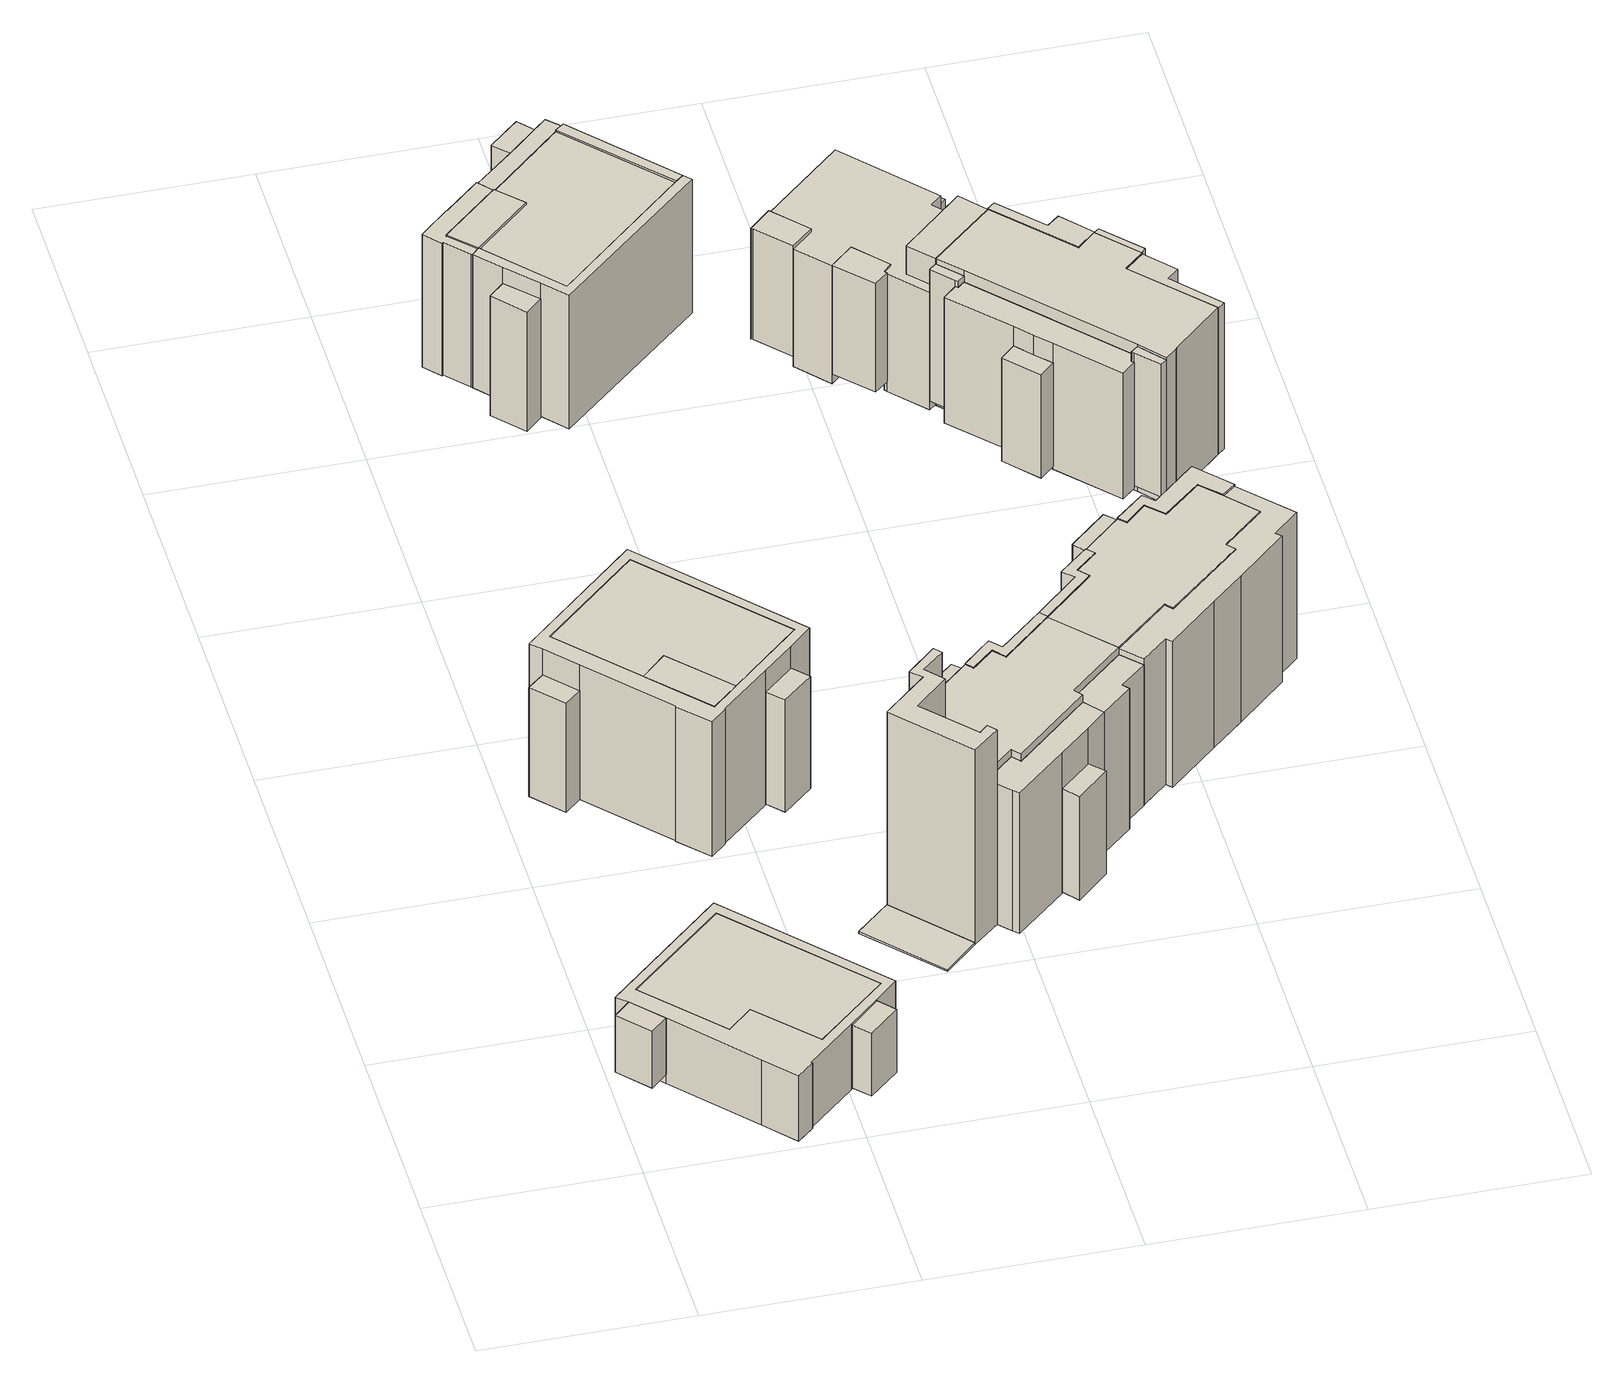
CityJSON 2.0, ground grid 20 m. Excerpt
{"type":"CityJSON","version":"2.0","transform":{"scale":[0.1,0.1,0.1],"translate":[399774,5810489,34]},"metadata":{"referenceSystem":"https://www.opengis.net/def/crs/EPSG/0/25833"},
"CityObjects":{
"building1":{"type":"Building","attributes":{"Gemeindeschluessel":"11000009","BezugspunktDach":"2200","function":"51009_1610","measuredHeight":6.36,"storeysAboveGround":0},"address":[{"country":"Germany","locality":"Berlin"}],"geometry":[{"type":"Solid","lod":"1","boundaries":[[[[0,1,2,3]],[[4,5,6,7]],[[4,7,3,2]],[[5,4,2,1]],[[6,5,1,0]],[[7,6,0,3]]]]}]},
"building2":{"type":"Building","attributes":{"Gemeindeschluessel":"11000009","BezugspunktDach":"2200","function":"51009_1610","measuredHeight":5.75,"storeysAboveGround":0},"address":[{"country":"Germany","locality":"Berlin"}],"geometry":[{"type":"Solid","lod":"1","boundaries":[[[[8,9,10,11]],[[12,13,14,15]],[[12,15,11,10]],[[13,12,10,9]],[[14,13,9,8]],[[15,14,8,11]]]]}]},
"building3":{"type":"Building","attributes":{"Gemeindeschluessel":"11000009","function":"31001_1010"},"address":[{"country":"Germany","locality":"Berlin","thoroughfareNumber":"20","thoroughfareName":"Konrad-Zuse-Straße"}],"children":["building3-1","building3-2"]},
"building3-1":{"type":"BuildingPart","attributes":{"BezugspunktDach":"2200","measuredHeight":7.33,"storeysAboveGround":4},"parents":["building3"],"geometry":[{"type":"MultiSurface","lod":"1","boundaries":[[[2,1,16,17,18,19,20,21,22,23,24],[25,26,27,28,29,30]],[[31,32,33,34,35,36,37,38,39,40,41],[42,43,44,45,46,47]],[[31,41,24,23]],[[32,31,23,22]],[[33,32,22,21]],[[34,33,21,20]],[[35,34,20,19]],[[36,35,19,18]],[[37,36,18,17]],[[38,37,17,16]],[[39,38,16,1]],[[40,39,1,2]],[[41,40,2,24]],[[42,47,48,49]],[[43,42,49,50]],[[44,43,28,50,51,52]],[[45,44,27,26],[51,53,26,27]],[[46,45,26,53,54]],[[47,46,54,48]],[[49,48,30,29]],[[50,49,29,28]],[[52,51,50,28,27]],[[26,53,51,27]],[[54,53,26,25,55]],[[48,54,25,30]]]}]},
"building3-2":{"type":"BuildingPart","attributes":{"BezugspunktDach":"2200","measuredHeight":6.39,"storeysAboveGround":4},"parents":["building3"],"geometry":[{"type":"MultiSurface","lod":"1","boundaries":[[[27,26,25,30,29,28]],[[49,48,54,53,51,50]],[[50,28,29,49]],[[48,49,29,30]],[[54,48,30,25]],[[53,54,25,26]],[[15,51,53,26,27]],[[51,27,28,50]]]}]},
"building4":{"type":"Building","attributes":{"Gemeindeschluessel":"11000009","BezugspunktDach":"2200","function":"51009_1610","measuredHeight":12.25,"storeysAboveGround":0},"address":[{"country":"Germany","locality":"Berlin"}],"geometry":[{"type":"Solid","lod":"1","boundaries":[[[[56,57,58,59]],[[60,61,62,63]],[[60,63,59,58]],[[61,60,58,57]],[[62,61,57,56]],[[63,62,56,59]]]]}]},
"building5":{"type":"Building","attributes":{"Gemeindeschluessel":"11000009","BezugspunktDach":"2200","function":"51009_1610","measuredHeight":7.11,"storeysAboveGround":0},"address":[{"country":"Germany","locality":"Berlin"}],"geometry":[{"type":"Solid","lod":"1","boundaries":[[[[64,65,66,67]],[[68,69,70,71]],[[68,71,67,66]],[[69,68,66,65]],[[70,69,65,64]],[[71,70,64,67]]]]}]},
"building6":{"type":"Building","attributes":{"Gemeindeschluessel":"11000009","BezugspunktDach":"2200","function":"51009_1610","measuredHeight":15.24,"storeysAboveGround":0},"address":[{"country":"Germany","locality":"Berlin"}],"geometry":[{"type":"Solid","lod":"1","boundaries":[[[[72,73,74,75]],[[76,77,78,79]],[[76,79,75,74]],[[77,76,74,73]],[[78,77,73,72]],[[79,78,72,75]]]]}]},
"building7":{"type":"Building","attributes":{"Gemeindeschluessel":"11000009","function":"31001_1010"},"address":[{"country":"Germany","locality":"Berlin","thoroughfareNumber":"18","thoroughfareName":"Konrad-Zuse-Straße"}],"children":["building7-1","building7-2"]},
"building7-1":{"type":"BuildingPart","attributes":{"BezugspunktDach":"2200","measuredHeight":15.24,"storeysAboveGround":4},"parents":["building7"],"geometry":[{"type":"MultiSurface","lod":"1","boundaries":[[[80,81,82,83,84,85,86,87,88,89,90,91],[73,74,75,92,93,94]],[[95,96,97,98,99,100,101,102,103,61,60,104],[105,106,79,76,77,107]],[[95,104,91,90]],[[96,95,90,89]],[[97,96,89,88]],[[98,97,88,87]],[[99,98,87,86]],[[100,99,86,85]],[[101,100,85,84]],[[102,101,84,83]],[[103,102,83,82]],[[61,103,82,81]],[[60,61,81,80]],[[104,60,80,91]],[[94,107,94,93]],[[106,92,93,92]],[[76,74,75,74]],[[74,76,74,73]],[[107,77,73,94],[107,94,73,77]],[[105,107,94,93]],[[105,93,92,106]],[[108,79,106,109,92,75]],[[75,74,76,79]],[[76,74,73,77]]]}]},
"building7-2":{"type":"BuildingPart","attributes":{"BezugspunktDach":"2200","measuredHeight":15.23,"storeysAboveGround":4},"parents":["building7"],"geometry":[{"type":"MultiSurface","lod":"1","boundaries":[[[75,74,73,94,93,92]],[[105,107,77,76,79,106]],[[105,106,92,93,110]],[[93,94,107,105]],[[107,111,94,73,77]],[[76,77,73,74]],[[79,76,74,75]],[[75,92,106,79]]]}]},
"building8":{"type":"Building","attributes":{"Gemeindeschluessel":"11000009","BezugspunktDach":"2200","function":"51009_1610","measuredHeight":12.7,"storeysAboveGround":0},"address":[{"country":"Germany","locality":"Berlin"}],"geometry":[{"type":"Solid","lod":"1","boundaries":[[[[112,113,114,115]],[[116,117,118,119]],[[116,119,115,114]],[[117,116,114,113]],[[118,117,113,112]],[[119,118,112,115]]]]}]},
"building9":{"type":"Building","attributes":{"Gemeindeschluessel":"11000009","BezugspunktDach":"2200","function":"51009_1610","measuredHeight":13.44,"storeysAboveGround":0},"address":[{"country":"Germany","locality":"Berlin"}],"geometry":[{"type":"Solid","lod":"1","boundaries":[[[[120,121,122,123]],[[124,125,126,127]],[[124,127,123,122]],[[125,124,122,121]],[[126,125,121,120]],[[127,126,120,123]]]]}]},
"building10":{"type":"Building","attributes":{"Gemeindeschluessel":"11000009","BezugspunktDach":"2200","function":"51009_1610","measuredHeight":15.08,"storeysAboveGround":0},"address":[{"country":"Germany","locality":"Berlin"}],"geometry":[{"type":"Solid","lod":"1","boundaries":[[[[128,129,130,131]],[[132,133,134,135]],[[132,135,131,130]],[[133,132,130,129]],[[134,133,129,128]],[[135,134,128,131]]]]}]},
"building11":{"type":"Building","attributes":{"Gemeindeschluessel":"11000009","function":"31001_1010"},"address":[{"country":"Germany","locality":"Berlin","thoroughfareNumber":"16","thoroughfareName":"Konrad-Zuse-Straße"}],"children":["building11-1","building11-2","building11-3","building11-4","building11-5","building11-6","building11-7"]},
"building11-1":{"type":"BuildingPart","attributes":{"BezugspunktDach":"2200","measuredHeight":16.69,"storeysAboveGround":5},"parents":["building11"],"geometry":[{"type":"MultiSurface","lod":"1","boundaries":[[[136,137,138,139,140,141,142,143,144,145,146,147,148,149,150,151]],[[152,153,154,155,156,157,158,159,160,161,162,163,164,165,166,167]],[[156,155,147,146],[168,169,170,171]],[[157,156,172,173]],[[158,157,145,173,174]],[[159,158,174,175,143]],[[160,159,175,176,142]],[[161,160,142,141]],[[177,178,141,140]],[[163,179,177,180,140,139]],[[164,181,179,182,139,138]],[[183,181,138,137]],[[184,183,137,185,186]],[[152,167,187,151,150]],[[152,188,150,149,153]],[[154,153,149,148]],[[155,154,148,147]],[[170,169,168,171]],[[173,172,146,145,189]],[[174,173,145,144,190]],[[144,143,175,174]],[[143,142,176,175]],[[191,162,161,178,177]],[[162,180,177,179,163]],[[163,182,179,181,164]],[[165,164,181,183]],[[186,185,136,166]],[[165,183,184,186]],[[167,166,136,151]]]}]},
"building11-2":{"type":"BuildingPart","attributes":{"BezugspunktDach":"2200","measuredHeight":29.93,"storeysAboveGround":5},"parents":["building11"],"geometry":[{"type":"MultiSurface","lod":"1","boundaries":[[[192,193,194,195,196,197,198,199,200,201,202,203]],[[204,205,155,154,153,152,167,166,186,206,207,208]],[[204,208,203,202]],[[205,204,202,201]],[[155,205,201,200]],[[209,148,147,200,199]],[[155,210,155,154]],[[149,148,199,198]],[[152,153,211,153,152,150,149,198,197]],[[151,150,152,167,152,197,196]],[[136,151,196,195]],[[185,136,195,194]],[[212,213,184,186,194,193]],[[207,206,193,192]],[[214,215,192,203]],[[154,155,210,147,148,209]],[[153,154,148,149]],[[149,150,152,153,211]],[[167,152,150,151]],[[166,167,151,136]],[[186,166,136,185]],[[206,186,184,213,212]],[[208,207,215,214]]]}]},
"building11-3":{"type":"BuildingPart","attributes":{"BezugspunktDach":"2200","measuredHeight":15.88,"storeysAboveGround":5},"parents":["building11"],"geometry":[{"type":"MultiSurface","lod":"1","boundaries":[[[213,216,217,218,219,220,179,181,183,184]],[[165,164,163,221,222,223,224,225,206,186]],[[186,184,186,165]],[[164,165,183,165,164,181]],[[163,164,163,179]],[[222,221,220,219]],[[223,222,219,218]],[[224,223,218,217]],[[225,224,217,216]],[[206,225,216,213]],[[165,186,184,183,226]],[[181,179,163,164]],[[221,163,179,220]],[[186,206,213,184]]]}]},
"building11-4":{"type":"BuildingPart","attributes":{"BezugspunktDach":"2200","measuredHeight":15.88,"storeysAboveGround":5},"parents":["building11"],"geometry":[{"type":"MultiSurface","lod":"1","boundaries":[[[179,220,227,228,229,178,177]],[[161,230,231,232,221,163,162]],[[161,162,233,162,161,178]],[[230,161,178,229]],[[231,230,229,228]],[[232,231,228,227]],[[221,232,227,220]],[[177,178,161,162,233]],[[163,221,220,179,234]],[[162,163,235,179,177]]]}]},
"building11-5":{"type":"BuildingPart","attributes":{"BezugspunktDach":"2200","measuredHeight":14.67,"storeysAboveGround":5},"parents":["building11"],"geometry":[{"type":"Solid","lod":"1","boundaries":[[[[171,170,236,237]],[[238,169,168,239]],[[238,239,237,236]],[[169,238,236,170]],[[239,168,171,237]],[[169,170,171,168]]]]}]},
"building11-6":{"type":"BuildingPart","attributes":{"BezugspunktDach":"2200","measuredHeight":15.59,"storeysAboveGround":5},"parents":["building11"],"geometry":[{"type":"MultiSurface","lod":"1","boundaries":[[[240,241,242,243,244,245,246,247]],[[248,249,250,176,175,174,173,172]],[[248,172,247,246]],[[249,248,246,245]],[[250,249,245,244]],[[176,250,244,243]],[[175,143,142,243,242]],[[144,143,251,242,241]],[[173,145,144,252,241,240]],[[172,146,145,253,240,247]],[[176,142,143,175]],[[174,175,251,143,144]],[[174,252,144,145,173]],[[173,253,145,146,172]]]}]},
"building11-7":{"type":"BuildingPart","attributes":{"BezugspunktDach":"2200","measuredHeight":0.221,"storeysAboveGround":5},"parents":["building11"],"geometry":[{"type":"Solid","lod":"1","boundaries":[[[[254,215,214,255]],[[208,207,256,257]],[[208,257,255,214]],[[256,207,215,254]],[[257,256,254,255]],[[207,208,214,215]]]]}]},
"building12":{"type":"Building","attributes":{"Gemeindeschluessel":"11000009","function":"31001_1010"},"address":[{"country":"Germany","locality":"Berlin","thoroughfareNumber":"4","thoroughfareName":"Katharina-Boll-Dornberger-Straße"}],"children":["building12-1","building12-2","building12-3","building12-4","building12-5"]},
"building12-1":{"type":"BuildingPart","attributes":{"BezugspunktDach":"2200","measuredHeight":15.36,"storeysAboveGround":4},"parents":["building12"],"geometry":[{"type":"MultiSurface","lod":"1","boundaries":[[[258,259,260,261,262,263,264,265,266,267,268,269]],[[270,271,272,132,273,133,134,274,275,276,277,278]],[[270,278,269,268]],[[271,270,268,267]],[[272,271,267,266]],[[279,280,266,265]],[[281,282,265,264]],[[132,282,132,273]],[[283,281,273,133,273,264,263]],[[284,283,263,262]],[[134,133,285,133,134,284]],[[275,274,261,260]],[[276,275,260,259]],[[277,276,259,258]],[[278,277,258,269]],[[286,132,272,280,279]],[[273,132,282,281]],[[133,273,281,283]],[[283,284,134,133,285]],[[134,262,261,274]]]}]},
"building12-2":{"type":"BuildingPart","attributes":{"BezugspunktDach":"2200","measuredHeight":14.81,"storeysAboveGround":4},"parents":["building12"],"geometry":[{"type":"MultiSurface","lod":"1","boundaries":[[[279,287,288,289,290,291,280]],[[292,293,294,295,296,132,272]],[[292,272,280,291]],[[293,292,291,290]],[[294,293,290,289]],[[295,294,289,288]],[[132,296,132,279]],[[296,295,297,288,287]],[[298,287,279,132,296]],[[272,132,279,280,299]]]}]},
"building12-3":{"type":"BuildingPart","attributes":{"BezugspunktDach":"2200","measuredHeight":15.17,"storeysAboveGround":4},"parents":["building12"],"geometry":[{"type":"MultiSurface","lod":"1","boundaries":[[[300,301,302,303]],[[295,304,305,296]],[[288,287,296,303,302]],[[304,295,302,301]],[[306,307,300,303]],[[305,308,305,296]],[[295,296,287,288]],[[305,304,301,300]],[[296,305,308,307,306]]]}]},
"building12-4":{"type":"BuildingPart","attributes":{"BezugspunktDach":"2200","measuredHeight":15.12,"storeysAboveGround":4},"parents":["building12"],"geometry":[{"type":"MultiSurface","lod":"1","boundaries":[[[309,310,311,312,301,300,313,128,314]],[[134,315,305,304,316,317,318,319,274]],[[134,262,261,314,128]],[[320,321,284,128,313]],[[134,322,134,315]],[[305,315,323,315,305,307,321,313,300]],[[316,304,301,312]],[[317,316,312,311]],[[318,317,311,310]],[[319,318,310,309]],[[274,319,309,314]],[[274,261,262,134]],[[315,134,322,284,321,320]],[[321,307,305,315,323]],[[304,305,300,301]]]}]},
"building12-5":{"type":"BuildingPart","attributes":{"BezugspunktDach":"2200","measuredHeight":14.96,"storeysAboveGround":4},"parents":["building12"],"geometry":[{"type":"MultiSurface","lod":"1","boundaries":[[[321,307,306,282,283,284]],[[133,132,296,305,315,134]],[[287,279,282,306]],[[134,284,283,133]],[[273,281,282,132]],[[133,283,281,273]],[[324,296,132,279,287]],[[296,298,306,307,305]],[[315,305,307,321]],[[315,325,321,284,134]]]}]},
"building13":{"type":"Building","attributes":{"Gemeindeschluessel":"11000009","BezugspunktDach":"2200","function":"51009_1610","measuredHeight":14.39,"storeysAboveGround":0},"address":[{"country":"Germany","locality":"Berlin"}],"geometry":[{"type":"Solid","lod":"1","boundaries":[[[[326,327,328,329]],[[330,331,332,333]],[[330,333,329,328]],[[331,330,328,327]],[[332,331,327,326]],[[333,332,326,329]]]]}]},
"building14":{"type":"Building","attributes":{"Gemeindeschluessel":"11000009","BezugspunktDach":"2200","function":"51009_1610","measuredHeight":11.63,"storeysAboveGround":0},"address":[{"country":"Germany","locality":"Berlin"}],"geometry":[{"type":"Solid","lod":"1","boundaries":[[[[334,335,336,337]],[[338,339,340,341]],[[338,341,337,336]],[[339,338,336,335]],[[340,339,335,334]],[[341,340,334,337]]]]}]},
"building15":{"type":"Building","attributes":{"Gemeindeschluessel":"11000009","BezugspunktDach":"2200","function":"51009_1610","measuredHeight":12.72,"storeysAboveGround":0},"address":[{"country":"Germany","locality":"Berlin"}],"geometry":[{"type":"Solid","lod":"1","boundaries":[[[[342,343,344,345,346]],[[347,348,349,350,351]],[[347,351,346,345]],[[348,347,345,344]],[[349,348,344,343]],[[350,349,343,342]],[[351,350,342,346]]]]}]},
"building16":{"type":"Building","attributes":{"Gemeindeschluessel":"11000009","BezugspunktDach":"2200","function":"51009_1610","measuredHeight":12.34,"storeysAboveGround":0},"address":[{"country":"Germany","locality":"Berlin"}],"geometry":[{"type":"Solid","lod":"1","boundaries":[[[[352,353,354,355,356,357]],[[358,359,360,361,362,363]],[[358,363,357,356]],[[359,358,356,355]],[[360,359,355,354]],[[361,360,354,353]],[[362,361,353,352]],[[363,362,352,357]]]]}]},
"building17":{"type":"Building","attributes":{"Gemeindeschluessel":"11000009","function":"31001_1010"},"address":[{"country":"Germany","locality":"Berlin","thoroughfareNumber":"14","thoroughfareName":"Konrad-Zuse-Straße"}],"children":["building17-1","building17-2","building17-3","building17-4","building17-5"]},
"building17-1":{"type":"BuildingPart","attributes":{"BezugspunktDach":"2200","measuredHeight":16.63,"storeysAboveGround":5},"parents":["building17"],"geometry":[{"type":"MultiSurface","lod":"1","boundaries":[[[141,364,365,366,367,368,369,370,371,372,373,374,375,376,377,378,142]],[[379,380,381,382,383,384,385,386,387,388,389,390,391,392,393,394,395]],[[379,395,396,397]],[[380,379,378,397,398,399]],[[381,380,398,400]],[[382,381,376,400,401,375]],[[383,382,402,403,404,405,406,375,374]],[[383,374,383,384]],[[385,384,407,384,385,372]],[[386,385,386,408]],[[387,386,387,370]],[[409,410,388,369,368]],[[390,411,409,368,367]],[[412,411,367,366]],[[413,412,366,365]],[[414,413,365,364]],[[415,414,393,364,141]],[[395,394,141,142]],[[397,396,142,378]],[[399,398,397,378,377]],[[400,398,377,376]],[[375,401,400,376]],[[406,405,404,403,402]],[[384,383,374,373]],[[373,372,385,384,407]],[[408,386,385,372,371]],[[371,370,387,386]],[[388,387,370,369,416]],[[389,388,410,409]],[[389,409,411,390]],[[391,390,411,412]],[[417,392,391,418,412,413]],[[393,392,413,414]],[[419,394,393,414,415]]]}]},
"building17-2":{"type":"BuildingPart","attributes":{"BezugspunktDach":"2200","measuredHeight":16.48,"storeysAboveGround":5},"parents":["building17"],"geometry":[{"type":"MultiSurface","lod":"1","boundaries":[[[420,421,422,423,424,425,426,427,428,410,409,411,412,413,414,415]],[[393,392,391,390,389,388,429,430,431,432,433,434,435,436,437,394]],[[394,415,394,393]],[[392,393,414,393,392,413]],[[391,412,391,390]],[[389,390,411,390,389,409]],[[389,438,389,388]],[[430,429,428,427]],[[431,430,427,426]],[[432,431,426,425]],[[433,432,425,424]],[[434,433,424,423]],[[435,434,423,422]],[[436,435,422,421]],[[437,436,421,420]],[[394,437,420,415]],[[393,394,415,414,439]],[[391,392,413,412,440]],[[390,391,412,411]],[[388,389,438,409,410]],[[429,388,410,428]]]}]},
"building17-3":{"type":"BuildingPart","attributes":{"BezugspunktDach":"2200","measuredHeight":15.69,"storeysAboveGround":5},"parents":["building17"],"geometry":[{"type":"MultiSurface","lod":"1","boundaries":[[[243,441,442,443,444,445,446,244]],[[447,448,401,400,398,397,396,449]],[[447,449,244,446]],[[448,447,446,445]],[[401,448,445,444]],[[376,375,401,444,443]],[[377,376,400,443,442]],[[397,378,377,398,442,441]],[[396,142,378,397,441,243]],[[449,396,243,244]],[[450,400,401,375,376]],[[398,400,376,377]],[[398,377,378,397]],[[397,378,142,396]]]}]},
"building17-4":{"type":"BuildingPart","attributes":{"BezugspunktDach":"2200","measuredHeight":15.13,"storeysAboveGround":5},"parents":["building17"],"geometry":[{"type":"Solid","lod":"1","boundaries":[[[[405,404,451,452]],[[453,403,402,454]],[[453,454,452,451]],[[403,453,451,404]],[[454,402,405,452]],[[402,403,404,405]]]]}]},
"building17-5":{"type":"BuildingPart","attributes":{"BezugspunktDach":"2200","measuredHeight":16.67,"storeysAboveGround":5},"parents":["building17"],"geometry":[{"type":"MultiSurface","lod":"1","boundaries":[[[455,456,457,458,459,460,461,462,463,464]],[[465,466,467,429,388,387,386,385,384,383]],[[465,383,464,463]],[[466,465,463,462]],[[467,466,462,461]],[[429,467,461,460]],[[410,428,460,459]],[[370,369,459,458]],[[386,371,370,458,457]],[[468,372,371,386,457,456]],[[373,372,385,456,455]],[[374,373,455,464]],[[388,429,469,428,410]],[[387,388,369,370]],[[387,370,371,386]],[[385,386,371,372,468]],[[384,385,372,373]],[[383,384,470,373,374]]]}]},
"building18":{"type":"Building","attributes":{"Gemeindeschluessel":"11000009","function":"31001_1010"},"address":[{"country":"Germany","locality":"Berlin","thoroughfareNumber":"6","thoroughfareName":"Katharina-Boll-Dornberger-Straße"}],"children":["building18-1","building18-2"]},
"building18-1":{"type":"BuildingPart","attributes":{"BezugspunktDach":"2200","measuredHeight":13.38,"storeysAboveGround":4},"parents":["building18"],"geometry":[{"type":"MultiSurface","lod":"1","boundaries":[[[471,472,473,474,475,476,477,478,479,480,481,482,483,484,485,486]],[[487,488,489,490,491,492,493,494,495,496,497,498,499,500,501,502]],[[487,502,486,485]],[[488,487,485,484]],[[503,504,484,483]],[[490,489,483,482]],[[491,490,482,481]],[[492,491,481,480]],[[493,492,480,479]],[[494,493,479,478]],[[495,494,478,477]],[[496,495,477,476]],[[497,496,476,475]],[[498,497,475,474]],[[499,498,474,473]],[[500,499,473,472]],[[501,500,472,471]],[[502,501,471,486]],[[505,489,488,504,503]]]}]},
"building18-2":{"type":"BuildingPart","attributes":{"BezugspunktDach":"2200","measuredHeight":12.48,"storeysAboveGround":4},"parents":["building18"],"geometry":[{"type":"MultiSurface","lod":"1","boundaries":[[[503,506,507,504]],[[508,509,489,488]],[[508,488,504,507]],[[509,508,507,506]],[[489,509,506,503]],[[488,489,503,504,510]]]}]},
"building19":{"type":"Building","attributes":{"Gemeindeschluessel":"11000009","BezugspunktDach":"2200","function":"51009_1610","measuredHeight":11.68,"storeysAboveGround":0},"address":[{"country":"Germany","locality":"Berlin"}],"geometry":[{"type":"Solid","lod":"1","boundaries":[[[[511,512,513,514]],[[515,516,517,518]],[[515,518,514,513]],[[516,515,513,512]],[[517,516,512,511]],[[518,517,511,514]]]]}]},
"building20":{"type":"Building","attributes":{"Gemeindeschluessel":"11000009","BezugspunktDach":"2200","function":"51009_1610","measuredHeight":15.48,"storeysAboveGround":0},"address":[{"country":"Germany","locality":"Berlin"}],"geometry":[{"type":"Solid","lod":"1","boundaries":[[[[519,520,521,522]],[[523,524,525,526]],[[523,526,522,521]],[[524,523,521,520]],[[525,524,520,519]],[[526,525,519,522]]]]}]},
"building21":{"type":"Building","attributes":{"Gemeindeschluessel":"11000009","function":"31001_1010"},"address":[{"country":"Germany","locality":"Berlin","thoroughfareNumber":"8","thoroughfareName":"Katharina-Boll-Dornberger-Straße"}],"children":["building21-1","building21-2","building21-3","building21-4","building21-5","building21-6","building21-7"]},
"building21-1":{"type":"BuildingPart","attributes":{"BezugspunktDach":"2200","measuredHeight":16.58,"storeysAboveGround":5},"parents":["building21"],"geometry":[{"type":"MultiSurface","lod":"1","boundaries":[[[527,528,529,530,531,532,533,534,535,536,520,519]],[[537,538,539,540,541,542,543,544,545,546,547,548]],[[537,548,519,520]],[[538,537,520,492,549]],[[539,538,549,550,535]],[[540,539,550,551]],[[541,540,534,533],[541,552,553,540]],[[542,554,552,541,533,532]],[[543,542,532,531]],[[544,543,531,530]],[[545,544,530,529]],[[555,556,557,558,546,545,529,528]],[[547,546,559,560,561,562,563,528,527],[561,564,565,562]],[[548,547,527,519],[564,566,567,568]],[[549,492,520,536]],[[536,535,550,549]],[[551,550,535,534]],[[552,541,540,553]],[[541,552,554,542]],[[558,557,556,555]],[[565,564,561,562]],[[563,562,561,560,559]],[[567,566,564,568]]]}]},
"building21-2":{"type":"BuildingPart","attributes":{"BezugspunktDach":"2200","measuredHeight":16.56,"storeysAboveGround":5},"parents":["building21"],"geometry":[{"type":"MultiSurface","lod":"1","boundaries":[[[569,570,571,572,573,574]],[[491,575,576,550,549,492]],[[491,492,574,573]],[[575,491,573,572]],[[576,575,572,571]],[[550,576,571,570]],[[549,536,535,570,569]],[[520,536,549,569,574]],[[550,577,535,536,549]],[[492,549,536,520]]]}]},
"building21-3":{"type":"BuildingPart","attributes":{"BezugspunktDach":"2200","measuredHeight":15.16,"storeysAboveGround":5},"parents":["building21"],"geometry":[{"type":"MultiSurface","lod":"1","boundaries":[[[578,579,580,581,582,583,563,562,565,584,585,586]],[[587,588,564,561,560,589,590,591,592,593,594,595]],[[587,595,586,585]],[[587,585,587,588]],[[589,560,558,596]],[[590,589,583,596,597,582]],[[591,590,582,581]],[[592,591,581,580]],[[593,592,580,579]],[[594,593,579,578]],[[595,594,578,586]],[[588,587,585,584]],[[564,588,584,565]],[[561,564,565,562]],[[560,561,562,563]],[[596,558,563,583]],[[582,597,596,583]]]}]},
"building21-4":{"type":"BuildingPart","attributes":{"BezugspunktDach":"2200","measuredHeight":16.48,"storeysAboveGround":5},"parents":["building21"],"geometry":[{"type":"Solid","lod":"1","boundaries":[[[[554,598,599,600,553,552]],[[540,601,602,603,542,541]],[[601,540,553,600]],[[602,601,600,599]],[[603,602,599,598]],[[542,603,598,554]],[[540,541,552,553]],[[541,542,554,552]]]]}]},
"building21-5":{"type":"BuildingPart","attributes":{"BezugspunktDach":"2200","measuredHeight":14.97,"storeysAboveGround":5},"parents":["building21"],"geometry":[{"type":"MultiSurface","lod":"1","boundaries":[[[604,605,556,555,606]],[[558,557,607,597,596]],[[563,583,606,555]],[[607,557,556,605]],[[597,607,605,604]],[[596,583,582,604,606]],[[558,596,583,563]],[[557,558,555,556]],[[597,582,583,596]]]}]},
"building21-6":{"type":"BuildingPart","attributes":{"BezugspunktDach":"2200","measuredHeight":16.51,"storeysAboveGround":5},"parents":["building21"],"geometry":[{"type":"Solid","lod":"1","boundaries":[[[[534,608,609,535]],[[610,611,551,550]],[[610,550,535,609]],[[611,610,609,608]],[[551,611,608,534]],[[534,551,534,535]],[[550,551,534,535]]]]}]},
"building21-7":{"type":"BuildingPart","attributes":{"BezugspunktDach":"2200","measuredHeight":14.88,"storeysAboveGround":5},"parents":["building21"],"geometry":[{"type":"MultiSurface","lod":"1","boundaries":[[[612,613,568,567,614]],[[566,564,588,587,615]],[[566,615,614,567]],[[584,565,568,613]],[[585,584,613,612]],[[615,587,612,614]],[[564,566,616,567,568,617]],[[588,564,565,584]],[[587,588,584,585]]]}]}
},
"vertices":[
[32,97,81],[48,112,81],[22,141,81],[6,126,81],[22,141,17],[48,112,17],[32,97,17],[6,126,17],
[148,29,78],[173,51,78],[122,106,78],[98,84,78],[122,106,21],[173,51,21],[148,29,21],[98,84,21],
[115,37,81],[141,8,81],[157,22,81],[156,23,81],[203,65,81],[232,92,81],[254,113,81],[126,254,81],[12,150,81],[173,51,81],[122,106,81],[98,84,81],[32,156,81],[125,240,81],[241,113,81],[126,254,7],[254,113,7],[232,92,7],[203,65,7],[156,23,7],[157,22,7],[141,8,7],[115,37,7],[48,112,7],[22,141,7],[12,150,7],[125,240,7],[32,156,7],[98,84,7],[122,106,7],[173,51,7],[241,113,7],[241,113,17],[125,240,17],[32,156,17],[98,84,17],[98,84,63],[122,106,17],[173,51,17],[173,51,52],
[49,477,142],[65,491,142],[39,520,142],[23,506,142],[39,520,19],[65,491,19],[49,477,19],[23,506,19],
[217,50,80],[246,76,80],[232,92,80],[203,65,80],[232,92,9],[246,76,9],[217,50,9],[203,65,9],
[165,408,171],[190,431,171],[139,486,171],[115,463,171],[139,486,19],[190,431,19],[165,408,19],[115,463,19],
[39,520,171],[65,491,171],[132,417,171],[132,416,171],[158,388,171],[173,402,171],[173,403,171],[220,445,171],[249,471,171],[271,492,171],[143,634,171],[29,530,171],[49,535,171],[142,620,171],[258,493,171],[143,634,19],[271,492,19],[249,471,19],[220,445,19],[173,403,19],[173,402,19],[158,388,19],[132,416,19],[132,417,19],[29,530,19],[142,620,19],[49,535,19],[258,493,19],[115,463,27],[49,535,76],
[142,620,85],[258,493,133],
[234,430,147],[263,456,147],[249,471,147],[220,445,147],[249,471,20],[263,456,20],[234,430,20],[220,445,20],
[141,988,154],[157,1003,154],[130,1031,154],[115,1017,154],[130,1031,19],[157,1003,19],[141,988,19],[115,1017,19],
[116,1062,172],[171,1112,172],[148,1136,172],[93,1086,172],[148,1136,21],[171,1112,21],[116,1062,21],[93,1086,21],
[365,254,173],[401,287,173],[408,279,173],[479,344,173],[473,352,173],[525,399,173],[475,454,173],[427,410,173],[417,421,173],[396,402,173],[390,409,173],[353,375,173],[359,368,173],[338,349,173],[353,332,173],[321,302,173],[353,332,6],[338,349,6],[359,368,6],[353,375,6],[390,409,6],[396,402,6],[417,421,6],[427,410,6],[475,454,6],[525,399,6],[473,352,6],[479,344,6],[408,279,6],[401,287,6],[365,254,6],[321,302,6],[353,375,20],[390,409,20],[390,409,167],[353,375,167],[390,409,18],[396,402,18],[417,421,18],[427,410,18],[475,454,18],[473,352,165],[525,399,165],[479,344,165],[473,352,66],[408,279,165],[479,344,130],[401,287,165],[373,262,165],[373,262,173],[373,262,6],[321,302,89],[353,332,103],[396,402,31],[417,421,101],[473,352,101],
[355,232,226],[380,254,226],[373,262,226],[365,254,226],[321,302,226],[353,332,226],[338,349,226],[359,368,226],[353,375,226],[325,349,226],[335,339,226],[293,301,226],[335,339,6],[325,349,6],[380,254,6],[355,232,6],[293,301,6],[359,368,20],[353,375,89],[338,349,89],[380,254,98],[380,254,165],[293,301,8],[355,232,8],
[391,242,165],[396,237,165],[445,281,165],[475,308,165],[494,326,165],[494,326,6],[475,308,6],[445,281,6],[396,237,6],[391,242,6],[401,287,142],
[523,352,165],[518,358,165],[543,380,165],[543,380,6],[518,358,6],[523,352,6],[473,352,43],[479,344,38],[479,344,148],
[380,419,167],[343,386,167],[380,419,20],[343,386,20],
[396,402,174],[417,421,174],[427,410,174],[475,454,174],[469,461,174],[427,423,174],[417,434,174],[390,409,174],[417,434,18],[427,423,18],[469,461,18],[427,410,154],[417,421,114],[396,402,96],
[323,202,8],[260,271,8],[323,202,6],[260,271,6],
[87,1077,171],[88,1078,171],[108,1056,171],[109,1055,171],[116,1062,171],[171,1112,171],[153,1131,171],[148,1136,171],[136,1150,171],[102,1119,171],[101,1119,171],[73,1093,171],[101,1119,21],[102,1119,21],[136,1150,21],[153,1131,21],[109,1055,21],[108,1056,21],[88,1078,21],[87,1077,21],[73,1093,21],[148,1136,169],[136,1150,169],[153,1131,170],[148,1136,170],[171,1112,170],[116,1062,170],[171,1112,133],[148,1136,123],
[220,1202,169],[228,1208,169],[215,1221,169],[205,1212,169],[177,1186,169],[177,1186,21],[205,1212,21],[215,1221,21],[228,1208,21],[220,1202,21],[228,1208,94],[220,1202,77],[136,1150,55],
[305,1109,172],[312,1115,172],[228,1208,172],[220,1202,172],[312,1115,21],[305,1109,21],[220,1202,170],[305,1109,170],[305,1109,114],
[130,1031,172],[157,1003,172],[177,980,172],[319,1108,172],[178,993,172],[109,1055,172],[178,993,21],[319,1108,21],[177,980,21],[157,1003,21],[130,1031,21],[178,993,103],[178,993,170],[116,1062,133],[178,993,152],
[220,1202,101],[178,993,114],
[177,1186,166],[205,1212,166],[191,1228,166],[162,1202,166],[191,1228,22],[205,1212,22],[177,1186,22],[162,1202,22],
[457,266,125],[488,295,125],[475,308,125],[445,281,125],[475,308,8],[488,295,8],[457,266,8],[445,281,8],
[362,1061,145],[390,1030,145],[411,1049,145],[381,1082,145],[360,1062,145],[381,1082,20],[411,1049,20],[390,1030,20],[362,1061,20],[360,1062,20],
[448,966,143],[461,977,143],[459,980,143],[467,988,143],[439,1019,143],[417,999,143],[439,1019,20],[467,988,20],[459,980,20],[461,977,20],[448,966,20],[417,999,20],
[578,447,173],[584,440,173],[656,505,173],[649,513,173],[689,549,173],[663,578,173],[645,597,173],[609,565,173],[593,581,173],[573,562,173],[566,569,173],[529,535,173],[536,528,173],[515,509,173],[524,499,173],[524,499,7],[515,509,7],[536,528,7],[529,535,7],[566,569,7],[573,562,7],[593,581,7],[609,565,7],[645,597,7],[663,578,7],[689,549,7],[649,513,7],[656,505,7],[584,440,7],[578,447,7],[525,399,7],[475,454,7],[475,454,17],[524,499,17],[515,509,17],[515,509,44],[536,528,17],[529,535,17],[529,535,21],[566,569,21],[566,569,172],[529,535,172],[529,535,138],[573,562,69],[609,565,79],[689,549,172],[663,578,172],[649,513,172],[656,505,172],[584,440,172],[578,447,172],[525,399,172],[663,578,70],[584,440,127],[656,505,110],[525,399,97],
[543,380,172],[568,402,172],[573,397,172],[621,441,172],[652,469,172],[700,513,172],[695,518,172],[720,541,172],[676,589,172],[676,589,7],[720,541,7],[695,518,7],[700,513,7],[652,469,7],[621,441,7],[573,397,7],[568,402,7],[543,380,7],[689,549,131],[578,447,82],[656,505,89],
[524,499,174],[515,509,174],[536,528,174],[529,535,174],[501,510,174],[511,500,174],[511,500,17],[501,510,17],[469,461,17],[536,528,118],
[556,579,172],[520,546,172],[556,579,21],[520,546,21],
[573,562,174],[593,581,174],[609,565,174],[645,597,174],[663,578,174],[676,589,174],[646,622,174],[604,584,174],[594,594,174],[566,569,174],[594,594,7],[604,584,7],[646,622,7],[593,581,62],[676,589,131],[573,562,49],
[411,1049,142],[390,1030,142],[417,999,142],[439,1019,142],[467,988,142],[459,980,142],[461,977,142],[491,944,142],[498,950,142],[558,1004,142],[565,1010,142],[521,1059,142],[532,1069,142],[499,1106,142],[458,1152,142],[381,1082,142],[458,1152,9],[499,1106,9],[532,1069,9],[521,1059,9],[565,1010,9],[558,1004,9],[498,950,9],[491,944,9],[461,977,9],[459,980,9],[467,988,9],[439,1019,9],[417,999,9],[390,1030,9],[411,1049,9],[381,1082,9],[532,1069,133],[499,1106,133],[532,1069,83],
[537,1074,133],[504,1110,133],[504,1110,9],[537,1074,9],[499,1106,47],
[559,815,139],[573,828,139],[545,859,139],[531,846,139],[545,859,22],[573,828,22],[559,815,22],[531,846,22],
[498,950,174],[558,1004,174],[537,1028,174],[477,973,174],[537,1028,20],[558,1004,20],[498,950,20],[477,973,20],
[518,928,174],[640,794,174],[660,770,174],[671,780,174],[672,781,174],[720,826,174],[655,897,174],[674,914,174],[640,951,174],[622,934,174],[558,1004,8],[622,934,8],[640,951,8],[674,914,8],[655,897,8],[720,826,8],[672,781,8],[671,780,8],[660,770,8],[640,794,8],[518,928,8],[498,950,8],[622,934,9],[640,951,9],[674,914,9],[655,897,173],[674,914,173],[720,826,173],[640,794,172],[660,770,172],[660,770,22],[640,794,22],[640,794,137],[640,794,19],[579,861,19],[579,861,161],[640,794,161],[518,928,19],[518,928,161],[498,950,19],[498,950,168],[518,928,168],
[622,934,175],[640,951,175],[615,979,175],[603,969,175],[565,1010,175],[558,1004,175],[603,969,9],[615,979,9],[640,951,50],
[545,859,161],[559,843,161],[573,828,161],[622,774,161],[635,786,161],[633,788,161],[511,922,161],[509,924,161],[496,912,161],[509,924,19],[511,922,19],[633,788,19],[635,786,19],[622,774,19],[573,828,19],[559,843,19],[545,859,19],[496,912,19],[633,788,22],[635,786,22],
[727,832,173],[688,876,173],[699,886,173],[699,886,8],[688,876,8],[727,832,8],
[635,786,172],[654,765,172],[633,788,172],[654,765,22],
[678,919,174],[645,955,174],[645,955,9],[678,919,9],
[509,924,168],[511,922,168],[491,944,168],[491,944,19],[498,950,135],[518,928,105]
]}
